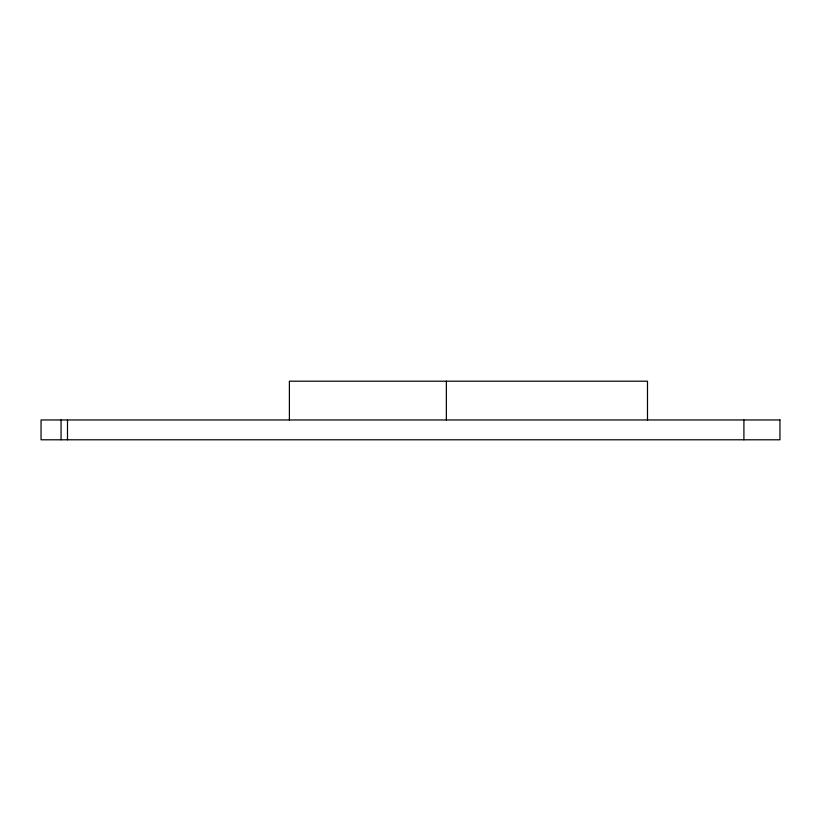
<?xml version="1.0" encoding="UTF-8"?>
<svg xmlns="http://www.w3.org/2000/svg" width="821" height="821" viewBox="0 0 821 821"><rect width="100%" height="100%" fill="white"/><g stroke="black" fill="none" stroke-linecap="round" stroke-linejoin="round"><path stroke-width="1.23" d="M743.908 419.962L743.908 439.789M647.492 419.962L647.492 381.201L289.392 381.201L289.392 419.962M446.367 381.211L446.367 419.962M67.496 419.962L67.496 439.789M61.062 419.962L61.062 439.789M779.95 419.962L41.05 419.962L41.05 439.789L779.95 439.789L779.95 419.962"/></g></svg>
